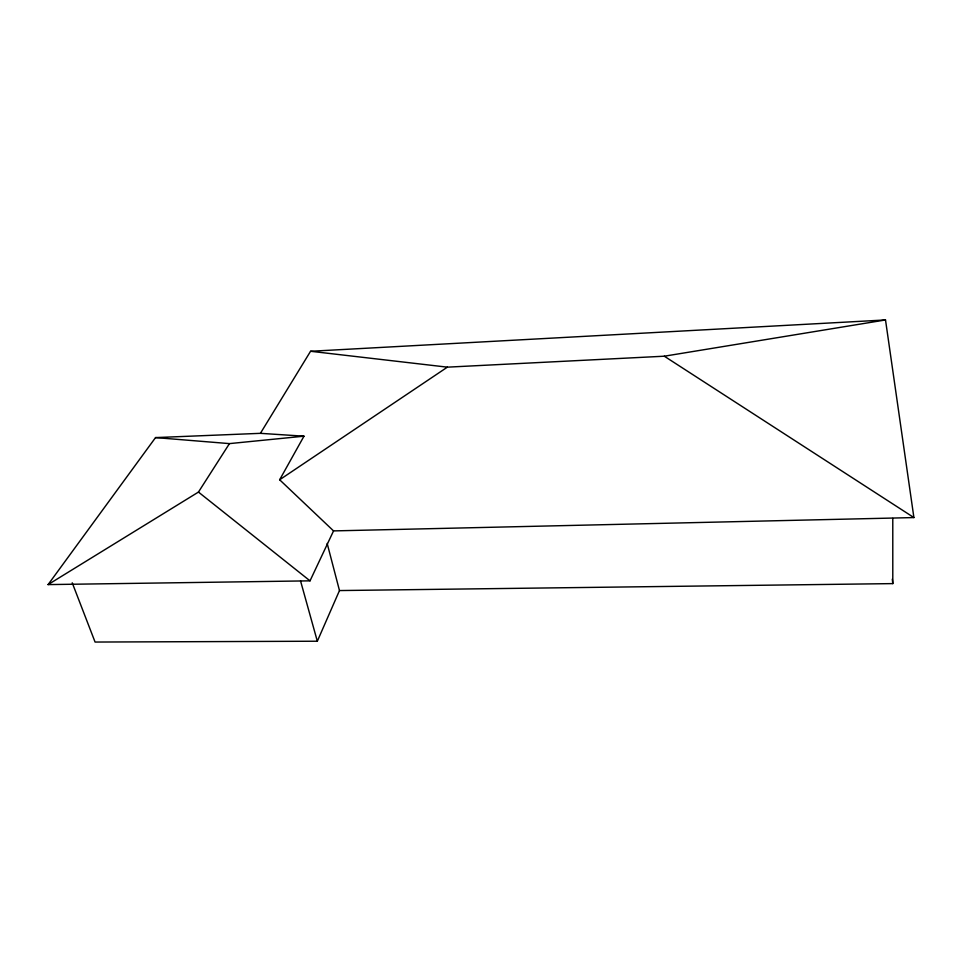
<?xml version="1.0" encoding="UTF-8"?>
<svg xmlns="http://www.w3.org/2000/svg" width="962" height="962" viewBox="0 0 962 962"><rect width="100%" height="100%" fill="white"/><g stroke="black" fill="none" stroke-linecap="round" stroke-linejoin="round"><path stroke-width="1.44" d="M72.222 582.804L95.07 642.051L317.328 641.221L339.478 590.56L327.176 543.446M310.017 580.844L333.549 530.904L913.9 517.568L885.509 319.949L310.558 351.274L260.413 433.333L155.543 437.59L48.1 584.595L310.017 580.844L198.449 492.075L48.1 584.595M333.549 530.904L279.653 479.773L303.98 436.183L260.413 433.333M198.449 492.075L229.449 443.614L303.98 436.183M279.653 479.773L447.366 367.159L664.309 356.205L885.509 319.949M339.478 590.56L892.796 583.609L892.784 518.374M155.543 437.59L229.449 443.614M310.558 351.274L447.366 367.159M664.309 356.205L913.9 517.568M300.541 580.904L317.328 641.221M892.303 579.172L892.796 583.609"/></g></svg>
